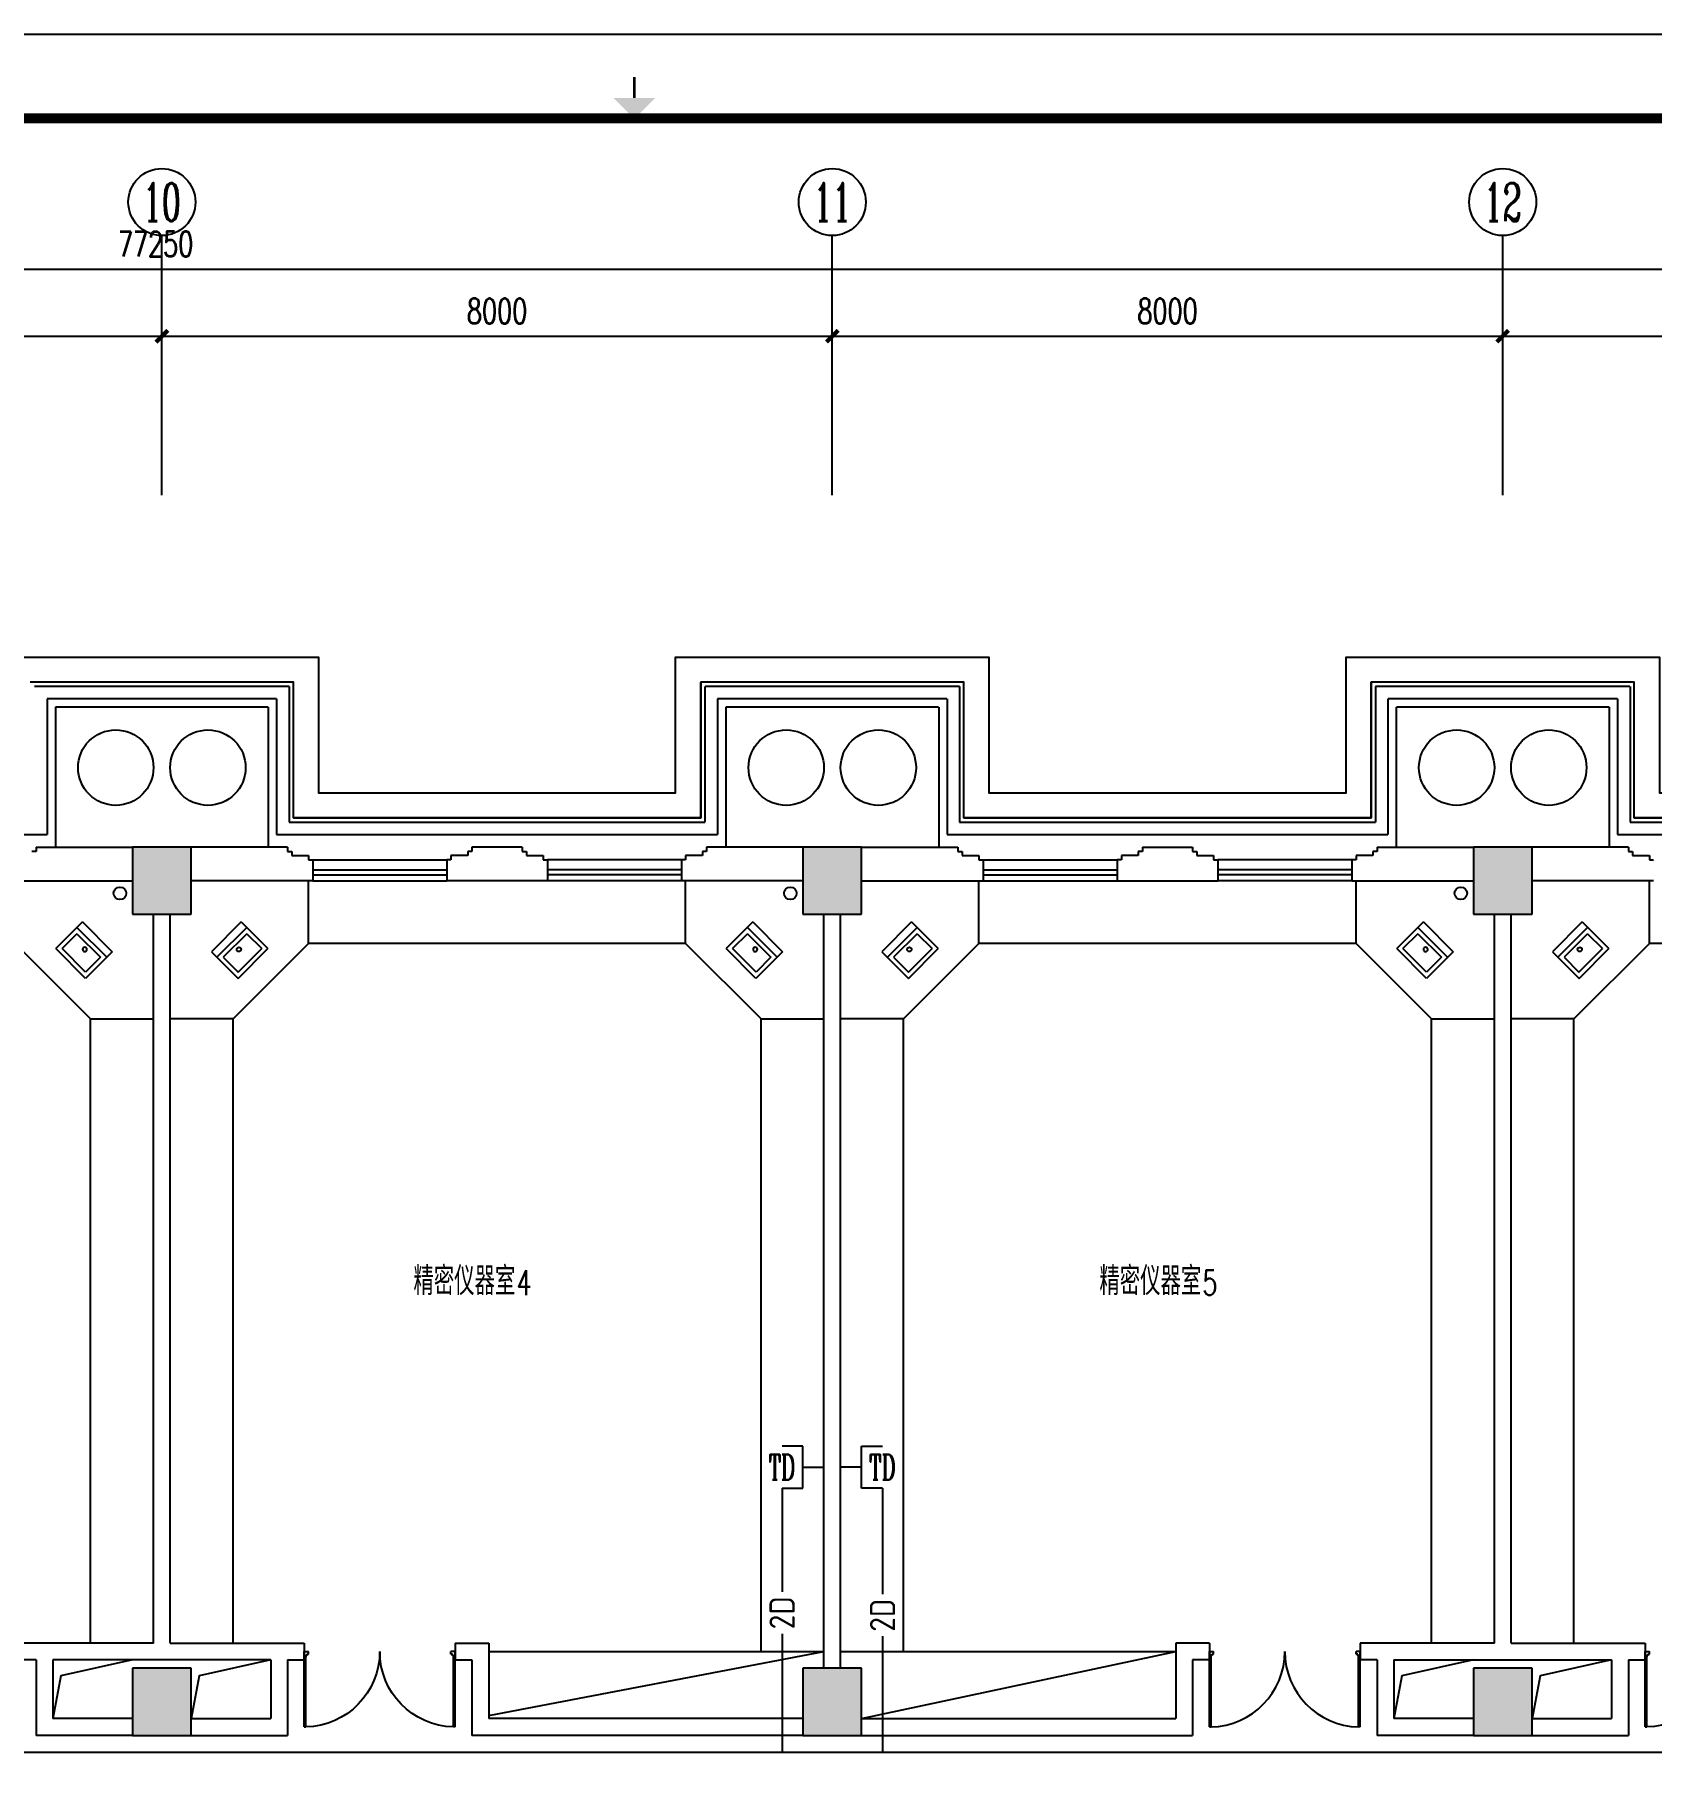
# Model space of a CAD drawing. Extents: x 190999 to 834799, y -200814 to 215286.
# Drawn here: x 362192 to 381487, y 135286 to 155886 of the extents above; entities that cross this region are included whole.
import ezdxf
from ezdxf.enums import TextEntityAlignment as Align

# ---------------------------------------------------------------- set-up
doc = ezdxf.new("R2010")
doc.units = 0
doc.header["$LTSCALE"] = 1000
doc.header["$MEASUREMENT"] = 0
for name, color, linetype in [('00-EQUIP', 3, 'Continuous'), ('00-SIG_TEXT', 7, 'Continuous'), ('00-WIRE-4', 6, 'Continuous'), ('A-墙线', 2, 'Continuous'), ('A-外包装修', 250, 'Continuous'), ('A-外窗', 145, 'Continuous'), ('A-家具', 250, 'Continuous'), ('A-门', 167, 'Continuous'), ('AXIS', 3, 'Continuous'), ('AXIS_TEXT', 7, 'Continuous'), ('COLUMN', 2, 'Continuous'), ('PUB_HATCH', 250, 'Continuous'), ('图框', 189, 'Continuous'), ('屋面排水', 7, 'Continuous'), ('房间名称', 7, 'Continuous'), ('桥架', 1, 'Continuous'), ('洞口线', 177, 'Continuous'), ('雨水管', 3, 'Continuous')]:
    doc.layers.add(name, color=color, linetype=linetype)
doc.styles.add('-GBCBIGGBENOR', font='GBENOR.shx', dxfattribs={"bigfont": 'GBCBIG.shx'})
doc.styles.add('_COMPLEX', font='COMPLEX.shx', dxfattribs={"width": 0.5})
doc.styles.add('_TCH_AXIS', font='COMPLEX', dxfattribs={"bigfont": 'GBCBIG'})
doc.styles.add('_TCH_DIM', font='SIMPLEX', dxfattribs={"bigfont": 'GBCBIG'})
doc.styles.add('COMPLEX', font='COMPLEX')
doc.styles.add('DIM_FONT', font='SIMPLEX', dxfattribs={"width": 0.7, "bigfont": 'GBCBIG'})
doc.styles.get("Standard").update_dxf_attribs({"font": 'simhei.ttf'})
doc.styles.add('zz-1', font='arial.ttf', dxfattribs={"width": 0.8})
doc.dimstyles.new('DIMN', dxfattribs={"dimtxt": 300, "dimasz": 100, "dimexe": 250, "dimexo": 300, "dimgap": 150, "dimtad": 1, "dimdec": 0, "dimzin": 0, "dimdsep": 46, "dimtxsty": 'DIM_FONT', "dimblk": 'ARCHTICK', "dimcen": 0.09, "dimclrt": 7, "dimazin": 2, "dimtfac": 1, "dimtdec": 0, "dimtix": 1, "dimtmove": 2, "dimatfit": 3, "dimfxl": 0, "dimtolj": 1, "dimtzin": 0, "dimarcsym": 0})

# ---------------------------------------------------------------- blocks, each defined once
blk = doc.blocks.new('TJAD_TK_A0')
at = {"layer": '图框'}
blk.add_line((2162, 399.3), (973, 399.3), dxfattribs=at)
at = {"layer": '图框', "const_width": 0.3}
blk.add_lwpolyline([(1567.5, 391.74), (1567.5, 394.24)], dxfattribs=at)
at = {"layer": '图框', "const_width": 1.2}
blk.add_lwpolyline([(2152, -431.7), (2152, 389.3), (998, 389.3), (998, -431.7)], close=True, dxfattribs=at)
at = {"layer": '图框'}
blk.add_solid([(1565, 391.74), (1570, 391.74), (1567.5, 389.24)], dxfattribs=at)
blk = doc.blocks.new('m1800')
at = {"layer": 'A-墙线'}
for p, q in [((-900, -100), (-900, 100)), ((900, -100), (900, 100))]:
    blk.add_line(p, q, dxfattribs=at)
at = {"layer": 'A-门'}
for p, q in [((-900, 900), (-900, 0)), ((-900, 900), (-880, 900)), ((-880, 900), (-880, 50)), ((880, 900), (880, 50)), ((900, 900), (880, 900)), ((900, 900), (900, 0)), ((-900, 50), (-870, 50)), ((-900, 0), (-850, 0)), ((-870, 50), (-870, 30)), ((-870, 30), (-850, 30)), ((-850, 30), (-850, 0)), ((850, 30), (850, 0)), ((870, 30), (850, 30)), ((900, 0), (850, 0)), ((870, 50), (870, 30)), ((900, 50), (870, 50))]:
    blk.add_line(p, q, dxfattribs=at)
for centre, start, end in [((-900, 0), 0, 88.7267), ((900, 0), 91.2733, 180)]:
    blk.add_arc(centre, 900, start, end, dxfattribs=at)
blk = doc.blocks.new('_ArchTick')
at = {"const_width": 0.5}
blk.add_lwpolyline([(-0.7, -0.7), (0.7, 0.7)], dxfattribs=at)
blk = doc.blocks.new('*D103')
at = {"layer": 'AXIS', "color": 0, "lineweight": -2}
for p, q in [((355712, 150686), (355712, 152536)), ((363712, 150686), (363712, 152536)), ((355712, 152286), (363712, 152286))]:
    blk.add_line(p, q, dxfattribs=at)
at = {"layer": 'Defpoints', "color": 0}
for p in [(363712, 152286), (355712, 150386), (363712, 150386)]:
    blk.add_point(p, dxfattribs=at)
at = {"layer": 'AXIS', "color": 0, "lineweight": -2, "xscale": 100, "yscale": 100, "zscale": 100, "rotation": 180}
blk.add_blockref('_ArchTick', (355712, 152286), dxfattribs=at)
at = {"layer": 'AXIS', "color": 0, "lineweight": -2, "xscale": 100, "yscale": 100, "zscale": 100}
blk.add_blockref('_ArchTick', (363712, 152286), dxfattribs=at)
at = {"layer": 'AXIS', "color": 7, "insert": (359712, 152586), "char_height": 300, "attachment_point": 5, "style": 'DIM_FONT'}
blk.add_mtext('\\A1;8000', dxfattribs=at)
blk = doc.blocks.new('*D104')
at = {"layer": 'AXIS', "color": 0, "lineweight": -2}
for p, q in [((363712, 150686), (363712, 152536)), ((371712, 150686), (371712, 152536)), ((363712, 152286), (371712, 152286))]:
    blk.add_line(p, q, dxfattribs=at)
at = {"layer": 'Defpoints', "color": 0}
for p in [(371712, 152286), (363712, 150386), (371712, 150386)]:
    blk.add_point(p, dxfattribs=at)
at = {"layer": 'AXIS', "color": 0, "lineweight": -2, "xscale": 100, "yscale": 100, "zscale": 100, "rotation": 180}
blk.add_blockref('_ArchTick', (363712, 152286), dxfattribs=at)
at = {"layer": 'AXIS', "color": 0, "lineweight": -2, "xscale": 100, "yscale": 100, "zscale": 100}
blk.add_blockref('_ArchTick', (371712, 152286), dxfattribs=at)
at = {"layer": 'AXIS', "color": 7, "insert": (367712, 152586), "char_height": 300, "attachment_point": 5, "style": 'DIM_FONT'}
blk.add_mtext('\\A1;8000', dxfattribs=at)
blk = doc.blocks.new('*D105')
at = {"layer": 'AXIS', "color": 0, "lineweight": -2}
for p, q in [((371712, 150686), (371712, 152536)), ((379712, 150686), (379712, 152536)), ((371712, 152286), (379712, 152286))]:
    blk.add_line(p, q, dxfattribs=at)
at = {"layer": 'Defpoints', "color": 0}
for p in [(379712, 152286), (371712, 150386), (379712, 150386)]:
    blk.add_point(p, dxfattribs=at)
at = {"layer": 'AXIS', "color": 0, "lineweight": -2, "xscale": 100, "yscale": 100, "zscale": 100, "rotation": 180}
blk.add_blockref('_ArchTick', (371712, 152286), dxfattribs=at)
at = {"layer": 'AXIS', "color": 0, "lineweight": -2, "xscale": 100, "yscale": 100, "zscale": 100}
blk.add_blockref('_ArchTick', (379712, 152286), dxfattribs=at)
at = {"layer": 'AXIS', "color": 7, "insert": (375712, 152586), "char_height": 300, "attachment_point": 5, "style": 'DIM_FONT'}
blk.add_mtext('\\A1;8000', dxfattribs=at)
blk = doc.blocks.new('*D106')
at = {"layer": 'AXIS', "color": 0, "lineweight": -2}
for p, q in [((379712, 150686), (379712, 152536)), ((387712, 150686), (387712, 152536)), ((379712, 152286), (387712, 152286))]:
    blk.add_line(p, q, dxfattribs=at)
at = {"layer": 'Defpoints', "color": 0}
for p in [(387712, 152286), (379712, 150386), (387712, 150386)]:
    blk.add_point(p, dxfattribs=at)
at = {"layer": 'AXIS', "color": 0, "lineweight": -2, "xscale": 100, "yscale": 100, "zscale": 100, "rotation": 180}
blk.add_blockref('_ArchTick', (379712, 152286), dxfattribs=at)
at = {"layer": 'AXIS', "color": 0, "lineweight": -2, "xscale": 100, "yscale": 100, "zscale": 100}
blk.add_blockref('_ArchTick', (387712, 152286), dxfattribs=at)
at = {"layer": 'AXIS', "color": 7, "insert": (383712, 152586), "char_height": 300, "attachment_point": 5, "style": 'DIM_FONT'}
blk.add_mtext('\\A1;8000', dxfattribs=at)
blk = doc.blocks.new('*D110')
at = {"layer": 'AXIS', "color": 0, "lineweight": -2}
for p, q in [((325012, 150686), (325012, 153336)), ((402262, 150686), (402262, 153336)), ((325012, 153086), (402262, 153086))]:
    blk.add_line(p, q, dxfattribs=at)
at = {"layer": 'Defpoints', "color": 0}
for p in [(402262, 153086), (325012, 150386), (402262, 150386)]:
    blk.add_point(p, dxfattribs=at)
at = {"layer": 'AXIS', "color": 0, "lineweight": -2, "xscale": 100, "yscale": 100, "zscale": 100, "rotation": 180}
blk.add_blockref('_ArchTick', (325012, 153086), dxfattribs=at)
at = {"layer": 'AXIS', "color": 0, "lineweight": -2, "xscale": 100, "yscale": 100, "zscale": 100}
blk.add_blockref('_ArchTick', (402262, 153086), dxfattribs=at)
at = {"layer": 'AXIS', "color": 7, "insert": (363637, 153386), "char_height": 300, "attachment_point": 5, "style": 'DIM_FONT'}
blk.add_mtext('\\A1;77250', dxfattribs=at)
blk = doc.blocks.new('_AXISO')
blk.add_circle((0, 0), 0.5)
at = {"layer": 'AXIS_TEXT', "style": 'COMPLEX', "width": 1.041667}
blk.add_attdef('A', text='', height=0.56, dxfattribs=at).set_placement((-0.25, -0.28), (0.25, -0.28), align=Align.FIT)
blk = doc.blocks.new('$plan$00001609')
at = {"linetype": 'Continuous'}
for p, q in [((0, -251), (0, 251)), ((0, 251), (450, 251)), ((93, -251), (93, 251)), ((450, 251), (450, -251)), ((146, -199), (146, 199)), ((146, 199), (397, 199)), ((397, 199), (397, -199)), ((146, -199), (397, -199)), ((0, -251), (450, -251))]:
    blk.add_line(p, q, dxfattribs=at)
blk.add_line((238, 2), (238, 0))
blk.add_arc((212, 0), 26, 4.716, 0, dxfattribs=at)
at = {"style": 'zz-1'}
for tag in ['YSIZE', 'XSIZE']:
    blk.add_attdef(tag, (0, 0), '', height=0.5, dxfattribs=at)
blk = doc.blocks.new('_LINKPT1')
at = {"color": 0}
blk.add_line((0, 0), (0, 0), dxfattribs=at)
blk = doc.blocks.new('IO37IMB6')
for p, q in [((-0.5, 0.499), (-0.5, 0.999)), ((0.5, 0.999), (0.5, 0.499)), ((0.5, 0.499), (-0.5, 0.499)), ((0, 0.5), (0, 0))]:
    blk.add_line(p, q)
at = {"xscale": 0.002, "yscale": 0.002, "zscale": 0.002}
for p in [(0, 1.384), (-0.5, 0.499), (0.5, 0.499), (0, 0)]:
    blk.add_blockref('_LINKPT1', p, dxfattribs=at)
at = {"style": '_COMPLEX', "width": 0.6, "flags": 8}
blk.add_attdef('$TEXT$', text='', height=0.6, dxfattribs=at).set_placement((0, 1), align=Align.MIDDLE_CENTER)
at = {"flags": 9}
blk.add_attdef('A', (0, 0), '', height=0.00002, dxfattribs=at)

msp = doc.modelspace()

# ---------------------------------------------------------------- hatches: boundary and pattern name
at = {"layer": 'PUB_HATCH'}
for points in [[(364061.6, 145386.5), (364061.6, 146186.5), (363361.6, 146186.5), (363361.6, 145386.5)], [(372061.6, 145386.5), (372061.6, 146186.5), (371361.6, 146186.5), (371361.6, 145386.5)], [(380061.6, 145386.5), (380061.6, 146186.5), (379361.6, 146186.5), (379361.6, 145386.5)], [(364061.6, 135586.5), (364061.6, 136386.5), (363361.6, 136386.5), (363361.6, 135586.5)], [(372061.6, 135586.5), (372061.6, 136386.5), (371361.6, 136386.5), (371361.6, 135586.5)], [(380061.6, 135586.5), (380061.6, 136386.5), (379361.6, 136386.5), (379361.6, 135586.5)]]:
    msp.add_hatch(color=256, dxfattribs=at).paths.add_polyline_path(points)

# ---------------------------------------------------------------- linework, layer by layer
at = {"layer": '00-WIRE-4'}
for p, q in [((371112.1, 138536.5), (371112.1, 137299.6)), ((372311.1, 138536.5), (372311.1, 137270.6)), ((371112.1, 136799), (371112.1, 135386.5)), ((372311.1, 136770), (372311.1, 135386.5))]:
    msp.add_line(p, q, dxfattribs=at)
at = {"layer": 'A-墙线'}
for p, q in [((362211.6, 146136.5), (362161.6, 146136.5)), ((362211.6, 146186.5), (363361.6, 146186.5)), ((362211.6, 146186.5), (362211.6, 146136.5)), ((365211.6, 146186.5), (364061.6, 146186.5)), ((365211.6, 146186.5), (365211.6, 146136.5)), ((365211.6, 146136.5), (365261.6, 146136.5)), ((365261.6, 146136.5), (365261.6, 146086.5)), ((365261.6, 146086.5), (365461.6, 146086.5)), ((365461.6, 146086.5), (365461.6, 146036.5)), ((367161.6, 146086.5), (367161.6, 146036.5)), ((367361.6, 146086.5), (367161.6, 146086.5)), ((367361.6, 146136.5), (367361.6, 146086.5)), ((367411.6, 146136.5), (367361.6, 146136.5)), ((368011.6, 146186.5), (367411.6, 146186.5)), ((367411.6, 146186.5), (367411.6, 146136.5)), ((368011.6, 146186.5), (368011.6, 146136.5)), ((368011.6, 146136.5), (368061.6, 146136.5)), ((368061.6, 146136.5), (368061.6, 146086.5)), ((368061.6, 146086.5), (368261.6, 146086.5)), ((368261.6, 146086.5), (368261.6, 146036.5)), ((369961.6, 146086.5), (369961.6, 146036.5)), ((370161.6, 146086.5), (369961.6, 146086.5)), ((370161.6, 146136.5), (370161.6, 146086.5)), ((370211.6, 146136.5), (370161.6, 146136.5)), ((371361.6, 146186.5), (370211.6, 146186.5)), ((370211.6, 146186.5), (370211.6, 146136.5)), ((372061.6, 146186.5), (373211.6, 146186.5)), ((373211.6, 146186.5), (373211.6, 146136.5)), ((373211.6, 146136.5), (373261.6, 146136.5)), ((373261.6, 146136.5), (373261.6, 146086.5)), ((373261.6, 146086.5), (373461.6, 146086.5)), ((373461.6, 146086.5), (373461.6, 146036.5)), ((375161.6, 146086.5), (375161.6, 146036.5)), ((375361.6, 146086.5), (375161.6, 146086.5)), ((375361.6, 146136.5), (375361.6, 146086.5)), ((375411.6, 146136.5), (375361.6, 146136.5)), ((375411.6, 146186.5), (376011.6, 146186.5)), ((375411.6, 146186.5), (375411.6, 146136.5)), ((376011.6, 146186.5), (376011.6, 146136.5)), ((376011.6, 146136.5), (376061.6, 146136.5)), ((376061.6, 146136.5), (376061.6, 146086.5)), ((376061.6, 146086.5), (376261.6, 146086.5)), ((376261.6, 146086.5), (376261.6, 146036.5)), ((377961.6, 146086.5), (377961.6, 146036.5)), ((378161.6, 146086.5), (377961.6, 146086.5)), ((378161.6, 146136.5), (378161.6, 146086.5)), ((378211.6, 146136.5), (378161.6, 146136.5)), ((378211.6, 146186.5), (379361.6, 146186.5)), ((378211.6, 146186.5), (378211.6, 146136.5)), ((381211.6, 146186.5), (380061.6, 146186.5)), ((381211.6, 146186.5), (381211.6, 146136.5)), ((381211.6, 146136.5), (381261.6, 146136.5)), ((381261.6, 146136.5), (381261.6, 146086.5)), ((381261.6, 146086.5), (381461.6, 146086.5)), ((381461.6, 146086.5), (381461.6, 146036.5)), ((365461.6, 146036.5), (365511.6, 146036.5)), ((365511.6, 146036.5), (365511.6, 145786.5)), ((367161.6, 146036.5), (367111.6, 146036.5)), ((367111.6, 146036.5), (367111.6, 145786.5)), ((368261.6, 146036.5), (368311.6, 146036.5)), ((368311.6, 146036.5), (368311.6, 145786.5)), ((369961.6, 146036.5), (369911.6, 146036.5)), ((369911.6, 146036.5), (369911.6, 145786.5)), ((373461.6, 146036.5), (373511.6, 146036.5)), ((373511.6, 146036.5), (373511.6, 145786.5)), ((375161.6, 146036.5), (375111.6, 146036.5)), ((375111.6, 146036.5), (375111.6, 145786.5)), ((376261.6, 146036.5), (376311.6, 146036.5)), ((376311.6, 146036.5), (376311.6, 145786.5)), ((377961.6, 146036.5), (377911.6, 146036.5)), ((377911.6, 146036.5), (377911.6, 145786.5)), ((381461.6, 146036.5), (381511.6, 146036.5)), ((361911.6, 145786.5), (363361.6, 145786.5)), ((365511.6, 145786.5), (364061.6, 145786.5)), ((368311.6, 145786.5), (367111.6, 145786.5)), ((371361.6, 145786.5), (369911.6, 145786.5)), ((372061.6, 145786.5), (373511.6, 145786.5)), ((375111.6, 145786.5), (376311.6, 145786.5)), ((377911.6, 145786.5), (379361.6, 145786.5)), ((381511.6, 145786.5), (380061.6, 145786.5)), ((363611.6, 136686.5), (363611.6, 145386.5)), ((363811.6, 136686.5), (363811.6, 145386.5)), ((371611.6, 136386.5), (371611.6, 145386.5)), ((371811.6, 136386.5), (371811.6, 145386.5)), ((379611.6, 136686.5), (379611.6, 145386.5)), ((379811.6, 136686.5), (379811.6, 145386.5)), ((363611.6, 136686.5), (362011.6, 136686.5)), ((363811.6, 136686.5), (365411.6, 136686.5)), ((367211.6, 136686.5), (367611.6, 136686.5)), ((367611.6, 136686.5), (367611.6, 135786.5)), ((376211.6, 136686.5), (375811.6, 136686.5)), ((375811.6, 136686.5), (375811.6, 135786.5)), ((379611.6, 136686.5), (378011.6, 136686.5)), ((379811.6, 136686.5), (381411.6, 136686.5)), ((362211.6, 136486.5), (362011.6, 136486.5)), ((362211.6, 136486.5), (362211.6, 135586.5)), ((365011.6, 136486.5), (362411.6, 136486.5)), ((362411.6, 136486.5), (362411.6, 135786.5)), ((365011.6, 136486.5), (365011.6, 135786.5)), ((365211.6, 136486.5), (365411.6, 136486.5)), ((365211.6, 136486.5), (365211.6, 135586.5)), ((367211.6, 136486.5), (367411.6, 136486.5)), ((367411.6, 136486.5), (367411.6, 135586.5)), ((376211.6, 136486.5), (376011.6, 136486.5)), ((376011.6, 136486.5), (376011.6, 135586.5)), ((378211.6, 136486.5), (378011.6, 136486.5)), ((378211.6, 136486.5), (378211.6, 135586.5)), ((378411.6, 136486.5), (381011.6, 136486.5)), ((378411.6, 136486.5), (378411.6, 135786.5)), ((381011.6, 136486.5), (381011.6, 135786.5)), ((381211.6, 136486.5), (381411.6, 136486.5)), ((381211.6, 136486.5), (381211.6, 135586.5)), ((363361.6, 135786.5), (362411.6, 135786.5)), ((364061.6, 135786.5), (365011.6, 135786.5)), ((371361.6, 135786.5), (367611.6, 135786.5)), ((372061.6, 135786.5), (375811.6, 135786.5)), ((379361.6, 135786.5), (378411.6, 135786.5)), ((380061.6, 135786.5), (381011.6, 135786.5)), ((363361.6, 135586.5), (362211.6, 135586.5)), ((364061.6, 135586.5), (365211.6, 135586.5)), ((371361.6, 135586.5), (367411.6, 135586.5)), ((372061.6, 135586.5), (376011.6, 135586.5)), ((379361.6, 135586.5), (378211.6, 135586.5)), ((380061.6, 135586.5), (381211.6, 135586.5))]:
    msp.add_line(p, q, dxfattribs=at)
at = {"layer": 'A-外包装修'}
for p, q in [((365280.2, 148156.5), (362143, 148156.5)), ((365281.6, 146536.5), (365281.6, 148156.5)), ((370141.6, 146536.5), (370141.6, 148156.5)), ((373280.2, 148156.5), (370143, 148156.5)), ((373281.6, 146536.5), (373281.6, 148156.5)), ((378141.6, 146536.5), (378141.6, 148156.5)), ((381280.2, 148156.5), (378143, 148156.5)), ((381281.6, 146536.5), (381281.6, 148156.5)), ((365230.2, 148106.5), (362193, 148106.5)), ((362341.6, 147956.5), (362341.6, 146336.5)), ((365080.2, 147956.5), (362343, 147956.5)), ((365081.6, 147956.5), (365081.6, 146336.5)), ((365231.6, 148106.5), (365231.6, 146486.5)), ((370191.6, 148106.5), (370191.6, 146486.5)), ((373230.2, 148106.5), (370193, 148106.5)), ((370341.6, 147956.5), (370341.6, 146336.5)), ((373080.2, 147956.5), (370343, 147956.5)), ((373081.6, 147956.5), (373081.6, 146336.5)), ((373231.6, 148106.5), (373231.6, 146486.5)), ((378191.6, 148106.5), (378191.6, 146486.5)), ((381230.2, 148106.5), (378193, 148106.5)), ((378341.6, 147956.5), (378341.6, 146336.5)), ((381080.2, 147956.5), (378343, 147956.5)), ((381081.6, 147956.5), (381081.6, 146336.5)), ((381231.6, 148106.5), (381231.6, 146486.5)), ((362441.6, 147856.5), (362441.6, 146186.5)), ((364980.2, 147856.5), (362443, 147856.5)), ((364981.6, 147856.5), (364981.6, 146186.5)), ((370441.6, 147856.5), (370441.6, 146186.5)), ((372980.2, 147856.5), (370443, 147856.5)), ((372981.6, 147856.5), (372981.6, 146186.5)), ((378441.6, 147856.5), (378441.6, 146186.5)), ((380980.2, 147856.5), (378443, 147856.5)), ((380981.6, 147856.5), (380981.6, 146186.5)), ((365231.6, 146486.5), (370191.6, 146486.5)), ((365281.6, 146536.5), (370141.6, 146536.5)), ((373231.6, 146486.5), (378191.6, 146486.5)), ((373281.6, 146536.5), (378141.6, 146536.5)), ((381231.6, 146486.5), (386191.6, 146486.5)), ((381281.6, 146536.5), (386141.6, 146536.5)), ((357081.6, 146336.5), (362341.6, 146336.5)), ((365081.6, 146336.5), (370341.6, 146336.5)), ((373081.6, 146336.5), (378341.6, 146336.5)), ((381081.6, 146336.5), (386341.6, 146336.5))]:
    msp.add_line(p, q, dxfattribs=at)
for centre in [(363161.6, 147136.5), (364261.6, 147136.5), (371161.6, 147136.5), (372261.6, 147136.5), (379161.6, 147136.5), (380261.6, 147136.5)]:
    msp.add_circle(centre, 450, dxfattribs=at)
at = {"layer": 'A-外窗'}
for p, q in [((365511.6, 146036.5), (367111.6, 146036.5)), ((365511.6, 145916.5), (367111.6, 145916.5)), ((365511.6, 145856.5), (367111.6, 145856.5)), ((369911.6, 146036.5), (368311.6, 146036.5)), ((369911.6, 145916.5), (368311.6, 145916.5)), ((369911.6, 145856.5), (368311.6, 145856.5)), ((373511.6, 146036.5), (375111.6, 146036.5)), ((373511.6, 145916.5), (375111.6, 145916.5)), ((373511.6, 145856.5), (375111.6, 145856.5)), ((377911.6, 146036.5), (376311.6, 146036.5)), ((377911.6, 145916.5), (376311.6, 145916.5)), ((377911.6, 145856.5), (376311.6, 145856.5)), ((365511.6, 145786.5), (367111.6, 145786.5)), ((369911.6, 145786.5), (368311.6, 145786.5)), ((373511.6, 145786.5), (375111.6, 145786.5)), ((377911.6, 145786.5), (376311.6, 145786.5))]:
    msp.add_line(p, q, dxfattribs=at)
at = {"layer": 'A-家具'}
for p, q in [((365461.6, 145036.5), (365461.6, 145786.5)), ((369961.6, 145036.5), (369961.6, 145786.5)), ((373461.6, 145036.5), (373461.6, 145786.5)), ((377961.6, 145036.5), (377961.6, 145786.5)), ((381461.6, 145036.5), (381461.6, 145786.5)), ((361961.6, 145036.5), (362861.6, 144136.5)), ((365461.6, 145036.5), (364561.6, 144136.5)), ((369961.6, 145036.5), (365461.6, 145036.5)), ((369961.6, 145036.5), (370861.6, 144136.5)), ((373461.6, 145036.5), (372561.6, 144136.5)), ((377961.6, 145036.5), (373461.6, 145036.5)), ((377961.6, 145036.5), (378861.6, 144136.5)), ((381461.6, 145036.5), (380561.6, 144136.5)), ((385961.6, 145036.5), (381461.6, 145036.5)), ((362861.6, 136686.5), (362861.6, 144136.5)), ((362861.6, 144136.5), (363611.6, 144136.5)), ((364561.6, 144136.5), (363811.6, 144136.5)), ((364561.6, 136686.5), (364561.6, 144136.5)), ((370861.6, 136586.5), (370861.6, 144136.5)), ((370861.6, 144136.5), (371611.6, 144136.5)), ((372561.6, 144136.5), (371811.6, 144136.5)), ((372561.6, 136586.5), (372561.6, 144136.5)), ((378861.6, 136686.5), (378861.6, 144136.5)), ((378861.6, 144136.5), (379611.6, 144136.5)), ((380561.6, 144136.5), (379811.6, 144136.5)), ((380561.6, 136686.5), (380561.6, 144136.5)), ((367611.6, 136586.5), (371611.6, 136586.5)), ((367611.6, 135824.6), (371611.6, 136586.5)), ((371811.6, 136586.5), (375811.6, 136586.5)), ((372061.6, 135786.5), (375811.6, 136586.5))]:
    msp.add_line(p, q, dxfattribs=at)
at = {"layer": 'AXIS'}
for p, q in [((363711.6, 150386.5), (363711.6, 153487)), ((371711.6, 150386.5), (371711.6, 153486.5)), ((379711.6, 150386.5), (379711.6, 153486.5))]:
    msp.add_line(p, q, dxfattribs=at)
at = {"layer": 'COLUMN'}
for p, q in [((364061.6, 146186.5), (363361.6, 146186.5)), ((363361.6, 146186.5), (363361.6, 145386.5)), ((364061.6, 145386.5), (364061.6, 146186.5)), ((372061.6, 146186.5), (371361.6, 146186.5)), ((371361.6, 146186.5), (371361.6, 145386.5)), ((372061.6, 145386.5), (372061.6, 146186.5)), ((380061.6, 146186.5), (379361.6, 146186.5)), ((379361.6, 146186.5), (379361.6, 145386.5)), ((380061.6, 145386.5), (380061.6, 146186.5)), ((363361.6, 145386.5), (364061.6, 145386.5)), ((371361.6, 145386.5), (372061.6, 145386.5)), ((379361.6, 145386.5), (380061.6, 145386.5)), ((364061.6, 136386.5), (363361.6, 136386.5)), ((363361.6, 136386.5), (363361.6, 135586.5)), ((364061.6, 135586.5), (364061.6, 136386.5)), ((372061.6, 136386.5), (371361.6, 136386.5)), ((371361.6, 136386.5), (371361.6, 135586.5)), ((372061.6, 135586.5), (372061.6, 136386.5)), ((380061.6, 136386.5), (379361.6, 136386.5)), ((379361.6, 136386.5), (379361.6, 135586.5)), ((380061.6, 135586.5), (380061.6, 136386.5)), ((363361.6, 135586.5), (364061.6, 135586.5)), ((371361.6, 135586.5), (372061.6, 135586.5)), ((379361.6, 135586.5), (380061.6, 135586.5))]:
    msp.add_line(p, q, dxfattribs=at)
at = {"layer": '屋面排水'}
for points in [[(361841.4, 148456.5), (365581.4, 148456.5), (365581.4, 146836.5), (369841.6, 146836.5), (369841.6, 148456.5), (373581.4, 148456.5), (373581.4, 146836.5), (377841.6, 146836.5), (377841.6, 148456.5), (381581.1, 148456.5), (381581.1, 146836.5), (385841.4, 146836.5), (385841.4, 148456.5), (389581.4, 148456.5), (389581.4, 146836.5), (393841.4, 146836.5), (393841.4, 148456.5), (397581.4, 148456.5), (397581.4, 146836.5), (401091.6, 146836.5), (401091.6, 148456.5), (403711.6, 148456.5)], [(403711.6, 148156.5), (401391.6, 148156.5), (401391.6, 146536.5), (397281.6, 146536.5), (397281.6, 148156.5), (394141.6, 148156.5), (394141.6, 146536.5), (389281.6, 146536.5), (389281.6, 148156.5), (386141.6, 148156.5), (386141.6, 146536.5), (381281.6, 146536.5), (381281.6, 148156.5), (378141.6, 148156.5), (378141.6, 146536.5), (373281.6, 146536.5), (373281.6, 148156.5), (370141.6, 148156.5), (370141.6, 146536.5), (365281.6, 146536.5), (365281.6, 148156.5), (362141.6, 148156.5)]]:
    msp.add_lwpolyline(points, dxfattribs=at)
at = {"layer": '桥架'}
msp.add_line((335111.6, 135386.5), (402711.6, 135386.5), dxfattribs=at)
at = {"layer": '洞口线'}
for points in [[(363361.6, 136486.5), (362507.7, 136297.8), (362411.6, 135786.5)], [(365011.6, 136486.5), (364157.7, 136297.8), (364061.6, 135786.5)], [(379361.6, 136486.5), (378507.7, 136297.8), (378411.6, 135786.5)], [(381011.6, 136486.5), (380157.7, 136297.8), (380061.6, 135786.5)]]:
    msp.add_lwpolyline(points, dxfattribs=at)
at = {"layer": '雨水管'}
for centre in [(363211.6, 145636.5), (371211.6, 145636.5), (379211.6, 145636.5)]:
    msp.add_circle(centre, 75, dxfattribs=at)

# ---------------------------------------------------------------- block references
at = {"layer": '00-EQUIP'}
ref = msp.add_blockref('IO37IMB6', (371611.6, 138786.5), dxfattribs=dict(at, xscale=-500, yscale=500, zscale=500, rotation=90))
ref.add_attrib('$TEXT$', 'TD', dxfattribs={"layer": '0', "height": 300, "style": '_COMPLEX', "width": 0.6, "flags": 8}).set_placement((371111.6, 138786.5), align=Align.MIDDLE_CENTER)
ref = msp.add_blockref('IO37IMB6', (371811.6, 138786.5), dxfattribs=dict(at, xscale=500, yscale=500, zscale=500, rotation=270))
ref.add_attrib('$TEXT$', 'TD', dxfattribs={"layer": '0', "height": 300, "style": '_COMPLEX', "width": 0.6, "flags": 8}).set_placement((372311.6, 138786.5), align=Align.MIDDLE_CENTER)
at = {"layer": 'A-家具', "rotation": 225}
for p in [(362942, 145116.8), (370942, 145116.8), (378942, 145116.8)]:
    msp.add_blockref('$plan$00001609', p, dxfattribs=at)
at = {"layer": 'A-家具', "yscale": -1, "rotation": 315}
for p in [(364481.3, 145116.8), (372481.3, 145116.8), (380481.3, 145116.8)]:
    msp.add_blockref('$plan$00001609', p, dxfattribs=at)
at = {"layer": 'A-门', "xscale": -1, "rotation": 180}
for p in [(366311.6, 136586.5), (382311.6, 136586.5)]:
    msp.add_blockref('m1800', p, dxfattribs=at)
at = {"layer": 'A-门', "rotation": 180}
msp.add_blockref('m1800', (377111.6, 136586.5), dxfattribs=at)
at = {"layer": 'AXIS'}
ref = msp.add_blockref('_AXISO', (363711.6, 153887), dxfattribs=dict(at, xscale=800, yscale=800, zscale=800))
ref.add_attrib('A', '10', dxfattribs={"layer": 'AXIS_TEXT', "height": 452.55, "style": '_TCH_AXIS', "width": 0.724138}).set_placement((363485.4, 153660.7), (363937.9, 153660.7), align=Align.FIT)
ref = msp.add_blockref('_AXISO', (371711.6, 153886.5), dxfattribs=dict(at, xscale=800, yscale=800, zscale=800))
ref.add_attrib('A', '11', dxfattribs={"layer": 'AXIS_TEXT', "height": 452.55, "style": '_TCH_AXIS', "width": 0.875}).set_placement((371485.4, 153660.2), (371937.9, 153660.2), align=Align.FIT)
ref = msp.add_blockref('_AXISO', (379711.6, 153886.5), dxfattribs=dict(at, xscale=800, yscale=800, zscale=800))
ref.add_attrib('A', '12', dxfattribs={"layer": 'AXIS_TEXT', "height": 452.55, "style": '_TCH_AXIS', "width": 0.724138}).set_placement((379485.4, 153660.2), (379937.9, 153660.2), align=Align.FIT)
at = {"layer": '图框', "xscale": 100, "yscale": 100, "zscale": 100}
msp.add_blockref('TJAD_TK_A0', (212598.6, 115956.8), dxfattribs=at)

# ---------------------------------------------------------------- texts
at = {"layer": '00-SIG_TEXT', "style": '-GBCBIGGBENOR'}
for p in [(371112.1, 137049.3), (372311.1, 137020.3)]:
    msp.add_text('2D', height=300, rotation=90, dxfattribs=at).set_placement(p, align=Align.MIDDLE_CENTER)
at = {"layer": '房间名称', "style": '_TCH_DIM'}
for p in [(366714, 140840.5), (374899.2, 140840.5)]:
    msp.add_text('精密仪器室', height=337.59, dxfattribs=at).set_placement(p)
at = {"layer": '房间名称', "style": '_TCH_DIM', "width": 0.705882}
for s, p in [('4', (367942.7, 140840.5)), ('5', (376127.9, 140840.5))]:
    msp.add_text(s, height=297.5, dxfattribs=at).set_placement(p)

# ---------------------------------------------------------------- dimensions: what is measured, and where the dimension line sits
at = {"layer": 'AXIS'}
for p1, p2, distance, picture, middle in [((325011.8, 150386.5), (402261.6, 150386.5), 2700, '*D110', (363636.7, 153386.5)), ((355711.6, 150386.5), (363711.6, 150386.5), 1900, '*D103', (359711.6, 152586.5)), ((363711.6, 150386.5), (371711.6, 150386.5), 1900, '*D104', (367711.6, 152586.5)), ((371711.6, 150386.5), (379711.6, 150386.5), 1900, '*D105', (375711.6, 152586.5)), ((379711.6, 150386.5), (387711.6, 150386.5), 1900, '*D106', (383711.6, 152586.5))]:
    dim = msp.add_aligned_dim(p1=p1, p2=p2, distance=distance, dimstyle='DIMN', dxfattribs=at)
    dim.commit()
    dim.dimension.update_dxf_attribs({"geometry": picture, "text_midpoint": middle})

doc.saveas('drawing.dxf')
